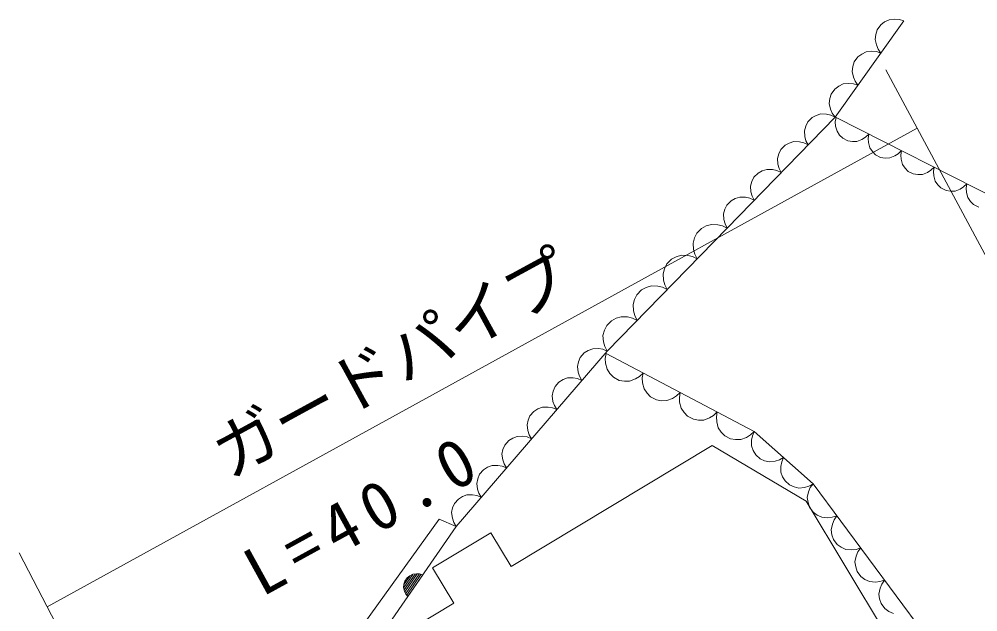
# Model space of a CAD drawing. Units: millimetres, scale not verified. Extents: x -19874 to 620126, y -204109 to 155891.
# Drawn here: x 31256 to 67481, y 64190 to 86606 of the extents above; entities that cross this region are included whole.
import ezdxf
from ezdxf.enums import TextEntityAlignment as Align

# ---------------------------------------------------------------- set-up
doc = ezdxf.new("R2010")
doc.units = ezdxf.units.MM
doc.header["$LTSCALE"] = 1000
doc.layers.add('S-BGD', color=7, linetype='Continuous', lineweight=13)
doc.styles.add('ＭＳ ゴシック', font='')
doc.styles.get('ＭＳ ゴシック').set_extended_font_data('MS Gothic')

msp = doc.modelspace()

# ---------------------------------------------------------------- linework, layer by layer
at = {"layer": 'S-BGD'}
for p, q in [((64127, 86583), (63959, 86502)), ((64345, 86606), (64127, 86583)), ((64516, 86594), (64345, 86606)), ((64688, 86540), (64516, 86594)), ((62086, 82898), (64688, 86540)), ((63812, 86391), (63677, 86203)), ((63959, 86502), (63812, 86391)), ((63621, 86028), (63598, 85842)), ((63677, 86203), (63621, 86028)), ((63598, 85842), (63647, 85629)), ((63647, 85629), (63716, 85474)), ((62944, 85177), (62810, 84989)), ((63092, 85287), (62944, 85177)), ((63260, 85369), (63092, 85287)), ((63478, 85392), (63260, 85369)), ((63649, 85380), (63478, 85392)), ((63821, 85326), (63649, 85380)), ((63716, 85474), (63821, 85326)), ((62753, 84814), (62731, 84628)), ((62810, 84989), (62753, 84814)), ((62731, 84628), (62780, 84414)), ((62780, 84414), (62848, 84260)), ((64004, 84689), (69561, 74323)), ((62224, 84073), (62077, 83963)), ((62393, 84155), (62224, 84073)), ((62611, 84178), (62393, 84155)), ((62781, 84166), (62611, 84178)), ((62953, 84112), (62781, 84166)), ((62848, 84260), (62953, 84112)), ((61943, 83775), (61886, 83600)), ((62077, 83963), (61943, 83775)), ((61886, 83600), (61864, 83414)), ((61864, 83414), (61913, 83200)), ((61374, 82968), (61215, 82883)), ((61549, 83022), (61374, 82968)), ((61764, 83012), (61549, 83022)), ((61927, 82975), (61764, 83012)), ((61913, 83200), (61981, 83046)), ((62086, 82898), (61927, 82975)), ((61981, 83046), (62086, 82898)), ((58010, 78706), (62086, 82898)), ((61057, 82720), (60977, 82559)), ((61215, 82883), (61057, 82720)), ((62122, 82888), (62096, 82723)), ((62096, 82723), (62109, 82564)), ((62122, 82888), (68300, 79751)), ((32312, 64385), (65185, 82486)), ((60977, 82559), (60928, 82383)), ((60928, 82383), (60944, 82168)), ((62109, 82564), (62161, 82367)), ((62161, 82367), (62259, 82224)), ((63236, 82144), (63358, 82261)), ((63358, 82261), (63332, 82095)), ((60355, 81920), (60196, 81835)), ((60530, 81974), (60355, 81920)), ((60745, 81964), (60530, 81974)), ((60908, 81927), (60745, 81964)), ((61067, 81850), (60908, 81927)), ((60944, 82168), (60987, 82009)), ((60987, 82009), (61067, 81850)), ((62259, 82224), (62381, 82104)), ((62381, 82104), (62572, 82007)), ((62572, 82007), (62741, 81979)), ((62741, 81979), (62915, 81985)), ((62915, 81985), (63104, 82059)), ((63104, 82059), (63236, 82144)), ((63332, 82095), (63345, 81937)), ((63345, 81937), (63396, 81740)), ((59958, 81511), (59909, 81335)), ((60038, 81672), (59958, 81511)), ((60196, 81835), (60038, 81672)), ((63396, 81740), (63495, 81597)), ((63495, 81597), (63616, 81477)), ((64340, 81432), (64472, 81516)), ((64472, 81516), (64593, 81633)), ((64593, 81633), (64568, 81468)), ((59909, 81335), (59925, 81120)), ((63616, 81477), (63808, 81379)), ((63808, 81379), (63977, 81352)), ((63977, 81352), (64150, 81357)), ((64150, 81357), (64340, 81432)), ((64568, 81468), (64581, 81310)), ((64581, 81310), (64632, 81112)), ((59177, 80787), (59019, 80624)), ((59336, 80872), (59177, 80787)), ((59511, 80926), (59336, 80872)), ((59726, 80916), (59511, 80926)), ((59889, 80879), (59726, 80916)), ((60048, 80802), (59889, 80879)), ((59925, 81120), (59968, 80961)), ((59968, 80961), (60048, 80802)), ((64632, 81112), (64730, 80969)), ((64730, 80969), (64852, 80849)), ((64852, 80849), (65043, 80752)), ((65386, 80730), (65575, 80804)), ((65575, 80804), (65707, 80889)), ((65707, 80889), (65829, 81006)), ((65829, 81006), (65803, 80840)), ((65803, 80840), (65816, 80682)), ((58939, 80463), (58890, 80287)), ((59019, 80624), (58939, 80463)), ((65043, 80752), (65212, 80725)), ((65212, 80725), (65386, 80730)), ((65816, 80682), (65868, 80485)), ((65868, 80485), (65966, 80342)), ((58890, 80287), (58906, 80072)), ((58906, 80072), (58949, 79913)), ((65966, 80342), (66088, 80222)), ((66088, 80222), (66279, 80125)), ((66279, 80125), (66448, 80097)), ((66448, 80097), (66621, 80102)), ((66621, 80102), (66811, 80177)), ((66811, 80177), (66943, 80261)), ((66943, 80261), (67065, 80378)), ((67065, 80378), (67039, 80213)), ((67039, 80213), (67052, 80055)), ((58158, 79739), (58000, 79576)), ((58317, 79824), (58158, 79739)), ((58492, 79878), (58317, 79824)), ((58707, 79868), (58492, 79878)), ((58870, 79831), (58707, 79868)), ((59029, 79754), (58870, 79831)), ((58949, 79913), (59029, 79754)), ((67052, 80055), (67103, 79858)), ((67103, 79858), (67201, 79714)), ((67201, 79714), (67323, 79594)), ((57920, 79415), (57871, 79239)), ((58000, 79576), (57920, 79415)), ((67323, 79594), (67515, 79497)), ((57871, 79239), (57887, 79024)), ((57887, 79024), (57930, 78865)), ((53471, 74051), (58010, 78706)), ((57042, 78691), (56866, 78510)), ((57219, 78785), (57042, 78691)), ((57413, 78845), (57219, 78785)), ((57652, 78833), (57413, 78845)), ((57833, 78792), (57652, 78833)), ((58010, 78706), (57833, 78792)), ((57930, 78865), (58010, 78706)), ((56776, 78331), (56721, 78135)), ((56866, 78510), (56776, 78331)), ((56721, 78135), (56738, 77897)), ((56738, 77897), (56787, 77719)), ((55907, 77527), (55731, 77347)), ((56084, 77621), (55907, 77527)), ((56279, 77681), (56084, 77621)), ((56517, 77670), (56279, 77681)), ((56699, 77629), (56517, 77670)), ((56875, 77542), (56699, 77629)), ((56787, 77719), (56875, 77542)), ((55641, 77167), (55586, 76971)), ((55731, 77347), (55641, 77167)), ((55586, 76971), (55604, 76733)), ((54949, 76457), (54772, 76363)), ((55144, 76517), (54949, 76457)), ((55383, 76506), (55144, 76517)), ((55564, 76465), (55383, 76506)), ((55740, 76378), (55564, 76465)), ((55604, 76733), (55652, 76555)), ((55652, 76555), (55740, 76378)), ((54596, 76183), (54507, 76004)), ((54772, 76363), (54596, 76183)), ((54507, 76004), (54452, 75808)), ((54452, 75808), (54469, 75569)), ((54009, 75354), (53815, 75294)), ((54248, 75342), (54009, 75354)), ((54469, 75569), (54517, 75392)), ((54517, 75392), (54606, 75215)), ((53462, 75019), (53372, 74840)), ((53638, 75200), (53462, 75019)), ((53815, 75294), (53638, 75200)), ((54429, 75302), (54248, 75342)), ((54606, 75215), (54429, 75302)), ((53372, 74840), (53317, 74644)), ((53317, 74644), (53334, 74406)), ((53334, 74406), (53383, 74228)), ((47767, 67421), (53471, 74051)), ((52605, 73984), (52458, 73812)), ((52758, 74078), (52605, 73984)), ((52929, 74142), (52758, 74078)), ((53143, 74145), (52929, 74142)), ((53308, 74119), (53143, 74145)), ((53471, 74051), (53308, 74119)), ((53383, 74228), (53471, 74051)), ((53435, 73959), (53402, 73771)), ((53435, 73959), (59033, 71015)), ((52388, 73647), (52349, 73468)), ((52458, 73812), (52388, 73647)), ((53402, 73771), (53415, 73590)), ((53415, 73590), (53470, 73364)), ((52349, 73468), (52378, 73256)), ((52378, 73256), (52431, 73100)), ((53470, 73364), (53580, 73199)), ((53580, 73199), (53717, 73060)), ((54694, 73092), (54834, 73223)), ((54834, 73223), (54802, 73035)), ((51654, 72878), (51507, 72707)), ((51808, 72973), (51654, 72878)), ((51979, 73037), (51808, 72973)), ((52193, 73040), (51979, 73037)), ((52358, 73014), (52193, 73040)), ((52520, 72946), (52358, 73014)), ((52431, 73100), (52520, 72946)), ((53717, 73060), (53934, 72946)), ((53934, 72946), (54126, 72912)), ((54126, 72912), (54324, 72915)), ((54324, 72915), (54541, 72997)), ((54541, 72997), (54694, 73092)), ((54802, 73035), (54814, 72854)), ((54814, 72854), (54870, 72628)), ((51437, 72542), (51399, 72363)), ((51507, 72707), (51437, 72542)), ((54870, 72628), (54980, 72463)), ((54980, 72463), (55117, 72324)), ((56093, 72356), (56234, 72487)), ((56234, 72487), (56202, 72299)), ((51399, 72363), (51427, 72151)), ((51427, 72151), (51481, 71994)), ((55117, 72324), (55333, 72210)), ((55333, 72210), (55526, 72176)), ((55526, 72176), (55724, 72179)), ((55724, 72179), (55941, 72261)), ((55941, 72261), (56093, 72356)), ((56202, 72299), (56214, 72118)), ((56214, 72118), (56270, 71892)), ((50704, 71773), (50556, 71602)), ((50857, 71868), (50704, 71773)), ((51028, 71932), (50857, 71868)), ((51242, 71935), (51028, 71932)), ((51407, 71909), (51242, 71935)), ((51570, 71841), (51407, 71909)), ((51481, 71994), (51570, 71841)), ((56270, 71892), (56379, 71727)), ((56379, 71727), (56516, 71588)), ((57493, 71620), (57634, 71751)), ((57634, 71751), (57602, 71563)), ((50486, 71437), (50448, 71258)), ((50556, 71602), (50486, 71437)), ((56516, 71588), (56733, 71474)), ((56733, 71474), (56925, 71440)), ((56925, 71440), (57123, 71443)), ((57123, 71443), (57341, 71525)), ((57341, 71525), (57493, 71620)), ((57602, 71563), (57614, 71382)), ((57614, 71382), (57669, 71156)), ((50448, 71258), (50477, 71046)), ((50477, 71046), (50530, 70889)), ((57669, 71156), (57779, 70991)), ((58893, 70884), (59033, 71015)), ((59033, 71015), (58961, 70850)), ((59033, 71015), (61254, 69036)), ((49753, 70668), (49606, 70497)), ((49906, 70762), (49753, 70668)), ((50077, 70827), (49906, 70762)), ((50291, 70830), (50077, 70827)), ((50456, 70804), (50291, 70830)), ((50619, 70736), (50456, 70804)), ((50530, 70889), (50619, 70736)), ((57779, 70991), (57916, 70852)), ((57916, 70852), (58133, 70738)), ((58133, 70738), (58325, 70704)), ((58325, 70704), (58523, 70707)), ((58523, 70707), (58740, 70789)), ((58740, 70789), (58893, 70884)), ((58961, 70850), (58931, 70683)), ((58931, 70683), (58931, 70464)), ((49535, 70331), (49497, 70153)), ((49606, 70497), (49535, 70331)), ((57443, 70479), (49846, 65906)), ((60995, 68371), (57443, 70479)), ((58931, 70464), (58993, 70289)), ((58993, 70289), (59087, 70131)), ((49497, 70153), (49526, 69941)), ((49526, 69941), (49579, 69784)), ((59087, 70131), (59259, 69977)), ((59259, 69977), (59426, 69903)), ((59825, 69886), (59985, 69938)), ((59985, 69938), (60143, 70026)), ((60143, 70026), (60071, 69861)), ((48802, 69563), (48655, 69392)), ((48955, 69657), (48802, 69563)), ((49126, 69722), (48955, 69657)), ((49341, 69725), (49126, 69722)), ((49505, 69699), (49341, 69725)), ((49668, 69631), (49505, 69699)), ((49579, 69784), (49668, 69631)), ((59426, 69903), (59608, 69861)), ((59608, 69861), (59825, 69886)), ((60071, 69861), (60041, 69693)), ((60041, 69693), (60041, 69475)), ((48585, 69226), (48546, 69048)), ((48655, 69392), (48585, 69226)), ((60041, 69475), (60104, 69299)), ((60104, 69299), (60197, 69141)), ((48546, 69048), (48575, 68835)), ((48575, 68835), (48628, 68679)), ((60197, 69141), (60369, 68988)), ((60369, 68988), (60536, 68913)), ((60536, 68913), (60718, 68871)), ((60718, 68871), (60935, 68897)), ((60935, 68897), (61095, 68948)), ((61148, 68887), (61083, 68726)), ((61095, 68948), (61254, 69036)), ((61254, 69036), (61148, 68887)), ((61254, 69036), (66659, 61748)), ((48005, 68552), (47852, 68458)), ((48176, 68617), (48005, 68552)), ((48390, 68620), (48176, 68617)), ((48555, 68594), (48390, 68620)), ((48717, 68526), (48555, 68594)), ((48628, 68679), (48717, 68526)), ((61083, 68726), (61037, 68509)), ((61037, 68509), (61064, 68321)), ((47634, 68121), (47596, 67943)), ((47704, 68287), (47634, 68121)), ((47852, 68458), (47704, 68287)), ((65475, 60926), (60995, 68371)), ((61064, 68321), (61124, 68145)), ((61124, 68145), (61264, 67956)), ((47596, 67943), (47625, 67730)), ((61264, 67956), (61415, 67847)), ((61415, 67847), (61587, 67768)), ((61587, 67768), (61809, 67748)), ((61809, 67748), (61979, 67766)), ((61979, 67766), (62154, 67822)), ((62154, 67822), (62049, 67672)), ((47767, 67421), (41582, 58452)), ((42018, 60613), (47131, 67693)), ((47131, 67693), (47767, 67421)), ((47625, 67730), (47678, 67574)), ((47678, 67574), (47767, 67421)), ((61984, 67512), (61938, 67294)), ((62049, 67672), (61984, 67512)), ((49080, 67179), (46878, 65853)), ((49846, 65906), (49080, 67179)), ((61938, 67294), (61965, 67106)), ((61965, 67106), (62025, 66930)), ((62025, 66930), (62165, 66742)), ((62165, 66742), (62316, 66633)), ((31256, 66418), (36653, 56031)), ((62316, 66633), (62488, 66553)), ((62488, 66553), (62709, 66534)), ((62709, 66534), (62880, 66552)), ((62885, 66297), (62839, 66079)), ((62880, 66552), (63055, 66607)), ((62950, 66458), (62885, 66297)), ((63055, 66607), (62950, 66458)), ((62839, 66079), (62866, 65892)), ((45792, 65107), (46135, 65605)), ((46222, 65621), (45809, 65022)), ((45832, 64945), (46299, 65622)), ((46373, 65620), (45862, 64879)), ((45899, 64823), (46439, 65605)), ((46504, 65590), (45937, 64767)), ((46016, 65556), (46128, 65613)), ((46128, 65613), (46274, 65631)), ((46274, 65631), (46388, 65625)), ((46388, 65625), (46504, 65590)), ((46878, 65853), (47679, 64521)), ((62866, 65892), (62926, 65715)), ((62926, 65715), (63066, 65527)), ((45782, 65111), (45795, 65235)), ((45795, 65235), (45831, 65353)), ((46017, 65544), (45805, 65237)), ((45831, 65353), (45919, 65481)), ((45919, 65481), (46016, 65556)), ((63066, 65527), (63217, 65418)), ((63217, 65418), (63389, 65338)), ((63389, 65338), (63610, 65319)), ((63610, 65319), (63781, 65337)), ((63781, 65337), (63956, 65392)), ((63850, 65243), (63786, 65082)), ((63956, 65392), (63850, 65243)), ((45817, 64968), (45782, 65111)), ((45865, 64865), (45817, 64968)), ((45937, 64767), (45865, 64865)), ((63786, 65082), (63740, 64865)), ((63740, 64865), (63767, 64677)), ((47679, 64521), (46277, 63677)), ((63767, 64677), (63827, 64501)), ((63827, 64501), (63966, 64312)), ((63966, 64312), (64118, 64203)), ((64118, 64203), (64290, 64124))]:
    msp.add_line(p, q, dxfattribs=at)

# ---------------------------------------------------------------- texts
at = {"layer": 'S-BGD', "style": 'ＭＳ ゴシック'}
msp.add_text('ガードパイプ', height=1833, rotation=28.6, dxfattribs=at).set_placement((39446, 68728), align=Align.BOTTOM_LEFT)
at = {"layer": 'S-BGD', "insert": (40434, 64706), "char_height": 1833, "attachment_point": 7, "rotation": 28.8, "style": 'ＭＳ ゴシック'}
msp.add_mtext('\\T1.32;L=40.0', dxfattribs=at)

doc.saveas('drawing.dxf')
